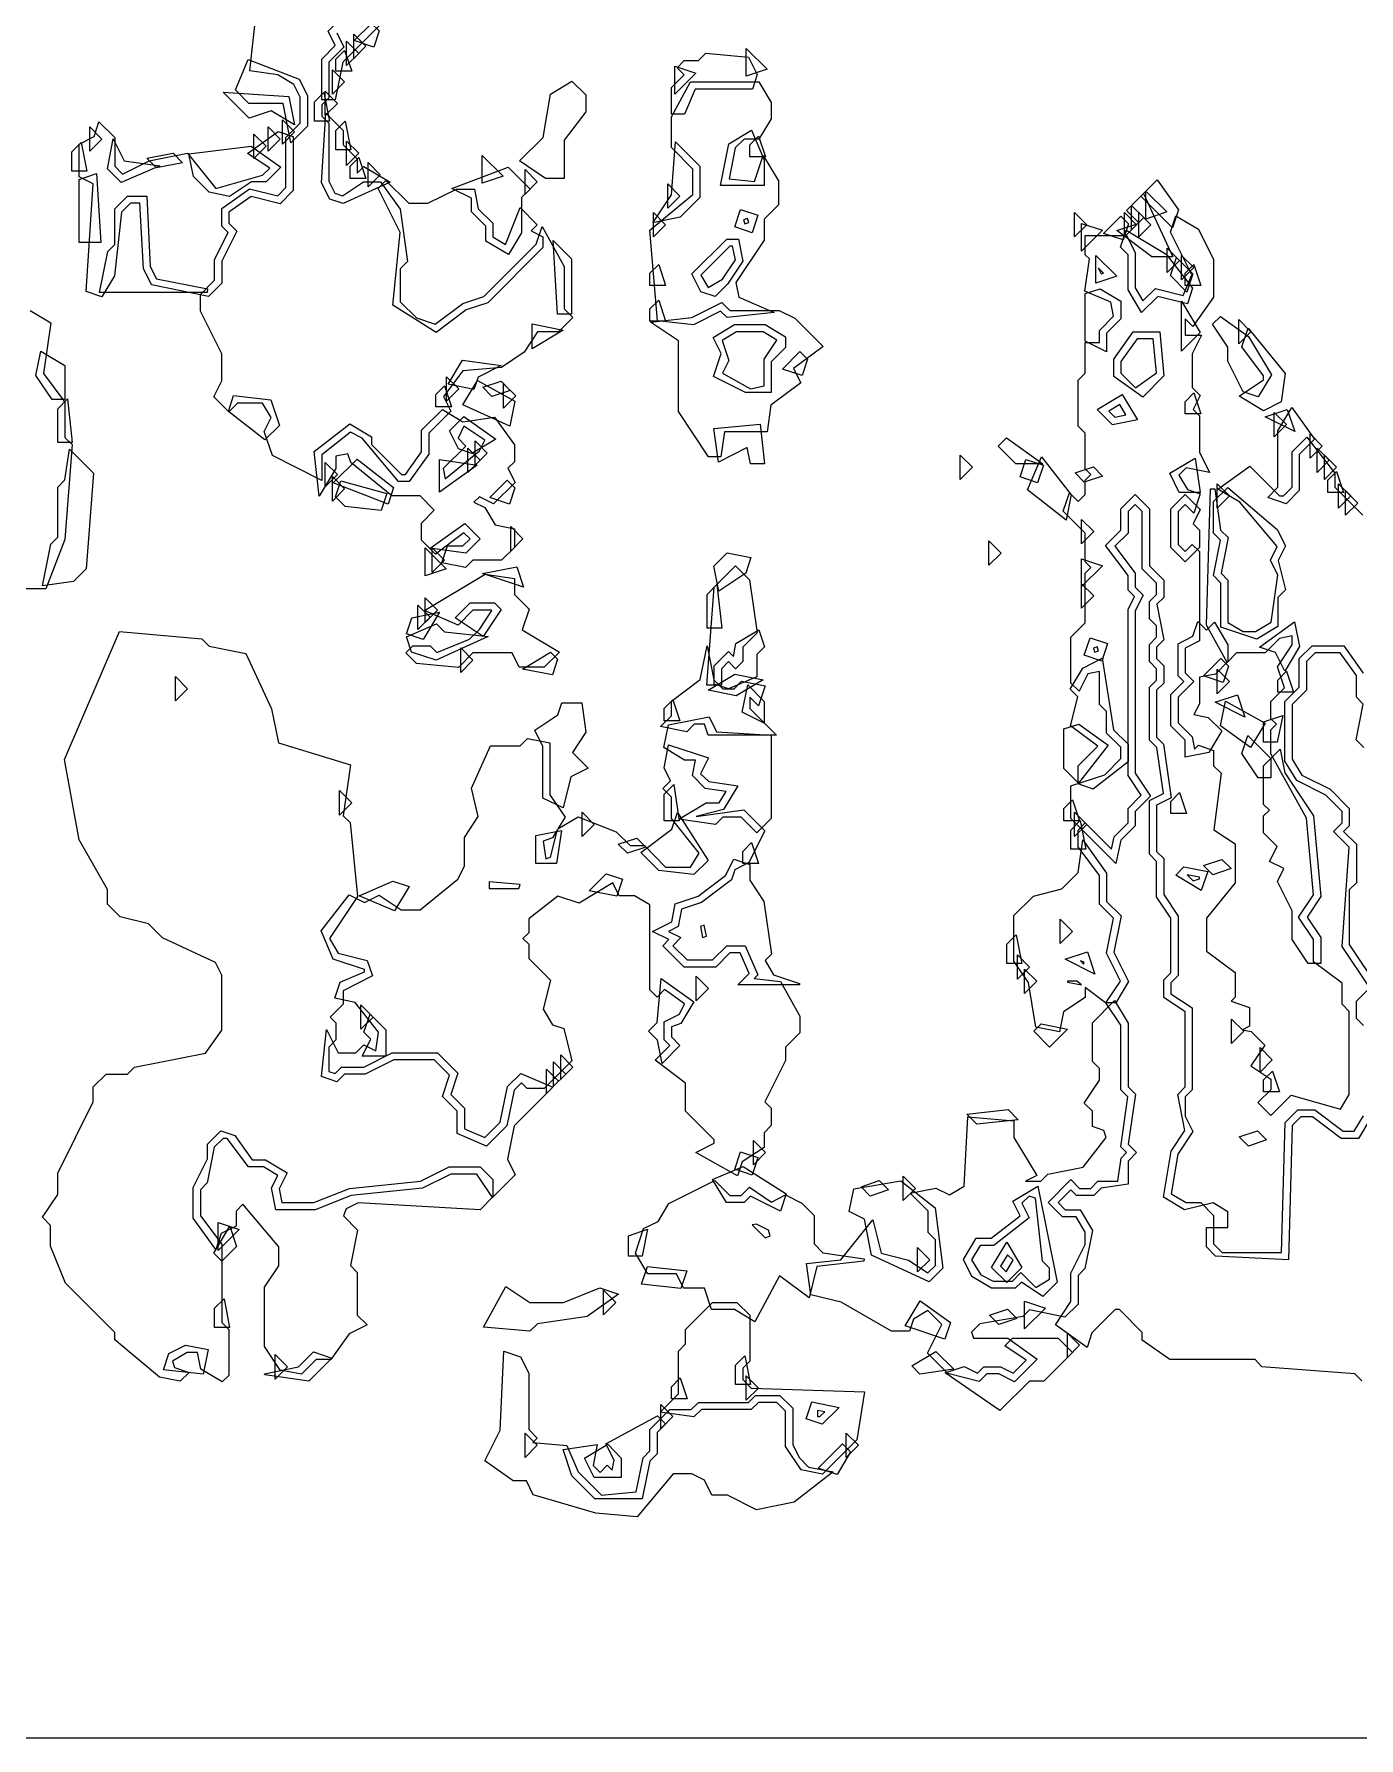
# Model space of a CAD drawing. Header units: millimetres. Extents: x 0 to 296, y 0 to 296.
# Drawn here: x 114.2 to 205.8, y 0 to 117.7 of the extents above; entities that cross this region are included whole.
import ezdxf

# ---------------------------------------------------------------- set-up
doc = ezdxf.new("R2010")
doc.units = ezdxf.units.MM
for name, color, linetype in [('CUT_OUTLINE', 5, 'Continuous'), ('ENG_D', 3, 'Continuous'), ('ENG_K', 2, 'Continuous'), ('ENG_L', 4, 'Continuous')]:
    doc.layers.add(name, color=color, linetype=linetype)

msp = doc.modelspace()

# ---------------------------------------------------------------- linework, layer by layer
at = {"layer": 'CUT_OUTLINE'}
msp.add_lwpolyline([(0, 0), (295.8, 0), (295.8, 295.8), (0, 295.8), (0, 0)], close=True, dxfattribs=at)
at = {"layer": 'ENG_D'}
for points in [[(137.16, 124.73), (137.55, 124.34), (137.55, 122.81), (138.58, 120.23), (138.04, 119.7), (138.04, 118.22), (135.56, 115.74), (135.04, 113.15), (134.1, 113.15), (134.1, 115.96), (135.03, 116.89), (134.54, 117.88), (135.6, 118.94), (136.09, 121.4), (136.51, 121.82), (136.07, 122.7), (136.07, 126.6), (135.56, 127.11), (135.92, 129.64), (137.04, 127.78), (137.57, 125.14), (137.16, 124.73)], [(129.07, 112.9), (128.14, 113.83), (129.03, 115.93), (132.55, 114.57), (133.11, 113.45), (133.11, 111.32), (131.97, 110.18), (131.43, 112.9), (129.07, 112.9)], [(160.13, 115.86), (160.63, 116.36), (163.59, 116.09), (164.19, 114.89), (163.86, 113.88), (159.9, 113.88), (159.16, 112.16), (158.26, 112.16), (158.26, 113.99), (159.14, 114.87), (158.65, 115.36), (159.14, 115.86), (160.13, 115.86)], [(134.64, 111.67), (133.6, 111.67), (133.6, 113), (134.25, 113.65), (134.64, 111.67)], [(134.09, 107.42), (134.38, 112.23), (135.58, 111.03), (135.58, 110.04), (136.56, 109.06), (136.56, 108.07), (137.02, 108.53), (138.82, 107.45), (135.59, 105.98), (134.66, 106.29), (134.09, 107.42)], [(117.34, 107.82), (117.34, 110.09), (118.37, 110.61), (118.71, 111.63), (119.8, 110.54), (119.8, 108.56), (120.34, 108.02), (122.18, 108.94), (124.83, 109.47), (126.79, 107.02), (130.02, 107.94), (130.51, 108.42), (128.98, 109.44), (131.1, 110.95), (132.13, 110.61), (132.13, 106.88), (131.22, 105.97), (129.22, 106.47), (127.69, 105.38), (127.69, 104.62), (128.24, 104.07), (127.2, 101.99), (127.2, 100.47), (126.29, 99.57), (122.35, 100.36), (121.78, 101.5), (121.54, 106), (120.89, 106), (120.28, 105.39), (119.79, 100.99), (118.92, 99.54), (117.82, 99.91), (118.31, 107.33), (117.34, 107.82)], [(163.79, 111.04), (164.66, 109.01), (164.66, 107.23), (161.65, 107.23), (162.23, 110.1), (163.79, 111.04)], [(160.23, 106.39), (158.87, 105.03), (156.98, 104.65), (158.26, 106.57), (158.54, 110.25), (160.23, 108.56), (160.23, 106.39)], [(145.19, 107.38), (145.19, 109.3), (146.63, 107.86), (145.19, 107.38)], [(148.99, 107.48), (148.15, 106.63), (148.15, 108.32), (148.99, 107.48)], [(145.93, 104.62), (145.93, 103.67), (146.79, 103.15), (147.81, 105.7), (148.99, 104.52), (148.56, 104.09), (149.38, 103.68), (149.38, 102.94), (145.57, 99.13), (144.07, 98.63), (142, 97.07), (139.01, 98.97), (139.52, 103.98), (137.99, 107.03), (138.53, 107.58), (140.12, 106), (141.43, 106), (143.41, 106.98), (144.65, 106.98), (144.92, 105.62), (145.93, 104.62)], [(192.87, 104.31), (190.69, 106.49), (191.81, 107.61), (193.29, 105.54), (192.87, 104.31)], [(189.71, 105.5), (190.87, 106.67), (192.91, 102.3), (191.45, 102.3), (189.04, 104.11), (190.58, 104.63), (189.71, 105.5)], [(157.86, 104.52), (157.02, 103.68), (157.02, 105.36), (157.86, 104.52)], [(164.24, 105.17), (163.83, 103.96), (162.63, 104.36), (163.03, 105.57), (164.24, 105.17)], [(151.35, 98.35), (150.38, 98.35), (150.08, 103.42), (151.35, 102.15), (151.35, 98.35)], [(161.28, 99.55), (160.3, 99.88), (159.68, 101.12), (162.1, 103.53), (162.89, 103.53), (163.2, 102), (162.14, 100.42), (161.28, 99.55)], [(193.36, 102.05), (192.52, 101.21), (192.52, 102.89), (193.36, 102.05)], [(156.78, 100.33), (156.78, 101.17), (157.38, 101.77), (157.86, 100.33), (156.78, 100.33)], [(187.75, 101.54), (187.96, 101.12), (188.12, 101.17), (187.75, 101.54)], [(193.86, 99.87), (192.73, 101), (193.15, 102.26), (194.28, 101.13), (193.86, 99.87)], [(156.78, 97.86), (156.78, 98.7), (157.38, 99.3), (157.86, 97.86), (156.78, 97.86)], [(164.88, 90.22), (161.92, 90.22), (161.67, 88.49), (160.83, 88.49), (158.75, 91.62), (158.75, 96.5), (156.82, 97.79), (159.66, 98.1), (161.75, 99.15), (162.3, 98.6), (165.71, 98.6), (166.78, 98.06), (168.74, 96.11), (166.7, 94.58), (167.2, 93.6), (165.14, 92.06), (164.88, 90.22)], [(197.45, 97.96), (198.29, 97.12), (197.45, 96.28), (197.45, 97.96)], [(150.79, 97.24), (148.64, 95.95), (148.64, 97.67), (150.79, 97.24)], [(161.76, 96.52), (162.22, 95.13), (161.79, 94.27), (163.72, 93.19), (164.66, 93.38), (164.66, 95.22), (165.55, 96.55), (164.6, 97.12), (162.76, 97.12), (161.76, 96.52)], [(189.31, 94.27), (190.33, 93.25), (191.77, 94.28), (191.55, 96.63), (190.43, 96.63), (189.31, 95.07), (189.31, 94.27)], [(199.16, 91.66), (197.48, 92.67), (199.17, 93.8), (199.17, 94.08), (197.67, 96.09), (198.1, 97.38), (200.67, 94.24), (200.39, 92.28), (199.16, 91.66)], [(144.62, 93.14), (142.83, 93.5), (143.83, 95.17), (146.5, 94.79), (144.9, 93.99), (144.62, 93.14)], [(141.99, 91.95), (141.99, 92.79), (142.59, 93.39), (143.07, 91.95), (141.99, 91.95)], [(143.57, 93.18), (142.73, 92.34), (142.73, 94.02), (143.57, 93.18)], [(147.44, 92.32), (147.1, 90.61), (143.85, 92.08), (144.86, 93.76), (147.44, 92.32)], [(130.17, 89.65), (127.65, 91.61), (128.01, 92.71), (130.58, 92.42), (131.18, 90.65), (130.17, 89.65)], [(189.66, 91.38), (189.23, 92.1), (188.48, 91.65), (188.9, 91.23), (189.66, 91.38)], [(143.86, 90.91), (146.04, 91.22), (147.41, 89.31), (147.41, 88.15), (146.97, 87.71), (147.46, 86.72), (145.98, 85.24), (144.99, 85.73), (144.62, 85.36), (145.36, 84.99), (146.09, 83.78), (147.41, 83.52), (147.41, 82.23), (146.53, 81.35), (144.55, 81.35), (144.04, 80.83), (142.4, 81.16), (142.79, 82.33), (143.86, 82.33), (144.35, 82.83), (143.93, 83.24), (141.96, 81.76), (141, 82.72), (141, 83.91), (141.88, 84.8), (140.9, 85.78), (138.94, 85.78), (136.11, 88.1), (135.9, 88.7), (135.08, 88.54), (135.08, 87.69), (133.93, 85.77), (133.59, 88.85), (136.05, 90.76), (137.55, 89.87), (137.55, 89.34), (139.62, 87.26), (139.89, 87.26), (141, 88.82), (141, 90.32), (142.44, 91.76), (143.86, 90.91)], [(200.81, 91.76), (201.32, 90.23), (199.27, 91.25), (200.81, 91.76)], [(143.93, 90.6), (143.52, 89.78), (144.06, 89.23), (142.5, 87.67), (142.64, 86.97), (144.99, 88.9), (145.37, 89.64), (143.93, 90.6)], [(183.96, 87.91), (183.55, 86.7), (182.35, 87.11), (182.75, 88.31), (183.96, 87.91)], [(135.71, 85.05), (135.05, 85.72), (135.42, 86.82), (138.6, 85.95), (138.21, 84.78), (135.71, 85.05)], [(195.97, 86.62), (196.81, 85.78), (195.97, 84.94), (195.97, 86.62)], [(141.74, 80.5), (141.74, 82.19), (142.58, 81.35), (141.74, 80.5)], [(161.54, 79.21), (161.19, 80.93), (162.12, 81.86), (163.75, 81.53), (163.39, 80.45), (161.54, 79.21)], [(140.64, 74.21), (139.91, 74.94), (140.4, 75.43), (141.6, 75.43), (142.05, 74.98), (144.31, 75.89), (145, 76.57), (145.86, 77.86), (145.83, 77.9), (144.55, 77.9), (143.52, 76.86), (141.2, 77.86), (145.39, 80.37), (147.41, 80.08), (147.41, 78.98), (148.43, 77.96), (147.95, 76.53), (150.52, 74.99), (149.48, 73.95), (147.75, 73.95), (147.26, 74.94), (144.55, 74.94), (143.56, 73.94), (140.64, 74.21)], [(160.72, 76.66), (160.72, 78.98), (161.4, 79.66), (161.74, 76.66), (160.72, 76.66)], [(140.32, 77.37), (142.24, 77.75), (141.11, 75.87), (139.95, 76.26), (140.32, 77.37)], [(161.21, 74.05), (162.2, 75.04), (162.54, 74.7), (162.72, 75.59), (164.31, 76.54), (164.7, 75.36), (164.17, 74.83), (164.17, 73.3), (162.21, 72.45), (161.21, 72.79), (161.21, 74.05)], [(160.54, 70.01), (159.84, 70.01), (159.32, 69.49), (157.51, 69.86), (158.26, 70.6), (158.26, 71.61), (160.25, 73.11), (160.72, 75.43), (160.73, 75.43), (161.19, 73.09), (161.81, 72.47), (162.59, 72.47), (163.1, 72.99), (164.74, 72.66), (164.28, 71.28), (163.68, 71.88), (163.68, 71.1), (165.51, 69.27), (160.79, 69.27), (160.54, 70.01)], [(187.68, 75.36), (187.41, 75.27), (187.5, 75), (187.77, 75.09), (187.68, 75.36)], [(195.02, 73.35), (196.22, 74.55), (196.75, 74.02), (196.37, 72.9), (195.02, 73.35)], [(123.99, 71.63), (123.99, 73.31), (124.83, 72.47), (123.99, 71.63)], [(197.36, 72.04), (197.87, 70.51), (195.82, 71.53), (197.36, 72.04)], [(185.37, 66.95), (185.37, 69.69), (186.4, 70.03), (188.43, 68.58), (186.38, 65.94), (185.37, 66.95)], [(148.31, 69.04), (149.87, 68.73), (149.87, 65.15), (150.91, 63.6), (150.41, 62.78), (151.82, 63.63), (154.45, 62.58), (155.4, 61.63), (156.39, 61.63), (157.86, 60.15), (159.59, 60.15), (160.17, 61.11), (158.26, 63.51), (158.26, 64.97), (157.66, 65.57), (158.2, 66.11), (157.75, 67.01), (158.07, 68.6), (160.82, 67.69), (160.28, 66.6), (160.84, 66.05), (162.85, 65.76), (161.87, 64.12), (159.98, 63.65), (159.98, 63.64), (163.27, 64.11), (164.72, 62.66), (163.62, 60.46), (162.65, 59.97), (162.41, 59.26), (160.34, 57.71), (158.96, 57.25), (158.72, 56.04), (158.07, 55.71), (158.92, 55.28), (158.36, 54.72), (159.34, 53.74), (161.11, 53.74), (162.1, 54.72), (163.35, 54.72), (164.22, 52.7), (163.97, 52.45), (165.8, 52.24), (167.13, 49.86), (167.13, 48.71), (166.14, 47.72), (166.14, 46.78), (164.72, 43.93), (165.16, 43.49), (165.16, 42.3), (164.66, 41.8), (164.66, 40.79), (163.15, 39.78), (162.83, 38.83), (159.95, 40.44), (161.21, 41.07), (161.21, 41.31), (159.24, 43.28), (159.24, 45.23), (157.14, 46.81), (158.15, 47.82), (157.76, 48.21), (157.76, 49.45), (158.81, 49.98), (159.17, 50.7), (157.79, 51.69), (157.27, 51.17), (156.78, 51.66), (156.78, 57.54), (155.72, 58.17), (154.65, 58.17), (154.21, 59.06), (151.88, 57.66), (150.41, 58.15), (148.4, 56.58), (148.4, 55.61), (148, 55.22), (148.4, 54.83), (148.4, 53.84), (149.9, 52.33), (149.4, 50.33), (150.04, 49.26), (150.82, 49), (151.38, 46.76), (149.48, 44.86), (148.29, 44.86), (147.9, 45.25), (147.39, 44.74), (146.9, 42.28), (145.49, 40.87), (143.46, 41.74), (143.46, 43.28), (142.44, 44.3), (142.94, 45.78), (141.88, 46.84), (139.09, 46.84), (137.11, 45.85), (135.68, 45.85), (135.15, 45.32), (134.08, 45.68), (134.44, 48.92), (135.24, 47.33), (136.46, 47.33), (137.01, 47.88), (137.85, 47.46), (138.03, 48.74), (136.42, 50.8), (135.01, 51.09), (135.38, 52.2), (137.06, 52.91), (137.06, 53.07), (134.9, 53.79), (134.06, 55.75), (136, 58.24), (137.06, 57.71), (138.06, 58.21), (139.6, 57.19), (140.91, 57.19), (143.51, 59.32), (143.96, 60.21), (143.96, 62.19), (144.92, 63.64), (144.44, 65.59), (145.77, 68.53), (147.8, 68.53), (148.31, 69.04)], [(199.67, 66.31), (198.8, 66.31), (197.67, 68), (198.08, 69.23), (199.67, 67.64), (199.67, 66.31)], [(136.17, 64.58), (135.33, 63.74), (135.33, 65.43), (136.17, 64.58)], [(150.4, 62.75), (150.04, 62.16), (149.41, 61.95), (149.58, 60.72), (149.91, 60.83), (150.4, 62.75)], [(186.9, 61.38), (185.86, 61.38), (185.86, 62.71), (186.51, 63.36), (186.9, 61.38)], [(186.85, 51.83), (186.85, 51.14), (185.35, 50.14), (185.07, 48.76), (183.43, 49.09), (182.92, 52.17), (181.92, 53.66), (181.92, 56.8), (183.27, 58.15), (185.24, 58.64), (186.37, 59.77), (186.69, 62.02), (188.33, 59.73), (188.33, 57.78), (189.34, 56.78), (188.83, 54.27), (189.84, 52.25), (188.96, 50.78), (188.25, 50.78), (186.85, 51.83)], [(147.82, 58.94), (145.68, 59.14), (145.68, 58.67), (147.72, 58.67), (147.82, 58.94)], [(193.89, 59.62), (194.31, 59.2), (194.74, 59.34), (194.74, 59.45), (193.89, 59.62)], [(186.53, 53.67), (186.74, 53.45), (186.78, 53.58), (186.53, 53.67)], [(186.27, 52.26), (185.62, 52.26), (185.62, 52.21), (186.59, 52.02), (186.27, 52.26)], [(179.57, 28.61), (179, 28.03), (179.14, 27.61), (181.51, 27.61), (183.53, 26.16), (181.97, 24.6), (180.88, 25.14), (180.05, 25.14), (179.53, 24.62), (177.36, 25.17), (175.95, 26.57), (176.94, 28.55), (175.97, 29.52), (174.98, 28.92), (174.7, 28.1), (173.47, 28.1), (169.99, 30.09), (167.89, 30.61), (167.59, 32.76), (169.96, 33.02), (172.18, 35.79), (172.76, 33.48), (174.63, 33.01), (175.97, 32.12), (176.5, 32.64), (176.5, 34.41), (176, 34.9), (176, 36.38), (174.76, 37.62), (176.53, 37.97), (177.47, 37.5), (178.48, 38.11), (178.73, 42.91), (181.92, 42.62), (181.92, 41.48), (183.5, 38.85), (182.72, 38.45), (183.79, 38.45), (184.26, 38.93), (186.71, 39.42), (188.3, 41.46), (188.13, 41.96), (187.34, 42.22), (187.34, 43.28), (186.78, 43.85), (187.84, 45.43), (187.84, 46.24), (187.34, 46.73), (187.34, 49.4), (188.87, 50.93), (189.81, 49.37), (189.81, 44.97), (190.32, 44.46), (189.82, 41.01), (190.4, 40.43), (189.81, 39.83), (189.81, 38.24), (187.95, 37.98), (187.44, 37.47), (186.25, 37.47), (185.86, 37.86), (184.98, 36.98), (185.47, 36.48), (186.5, 36.48), (187.36, 35.05), (186.83, 32.42), (186.36, 31.94), (186.36, 29.97), (185.45, 29.07), (182.99, 29.56), (182.53, 29.1), (179.57, 28.61)], [(131.34, 36.98), (133.56, 36.98), (136.01, 37.96), (140.93, 38.45), (142.91, 39.44), (145.05, 39.44), (145.93, 38.56), (145.93, 37.37), (145.04, 36.48), (136.61, 36.97), (135.78, 36.55), (135.61, 36.06), (136.58, 35.08), (136.09, 32.62), (136.56, 32.15), (136.56, 29.19), (137.23, 28.53), (135.99, 27.91), (134.72, 26.13), (133.71, 26.13), (132.7, 25.12), (131.24, 25.41), (130.15, 27.04), (130.15, 31.13), (131.14, 32.61), (131.14, 33.93), (128.66, 36.86), (128.18, 36.38), (128.18, 35.34), (127.15, 34.83), (126.78, 33.73), (125.22, 35.91), (125.22, 38.02), (126.21, 39.99), (126.21, 41.02), (127.13, 41.94), (128.09, 41.62), (129.29, 39.93), (130.22, 39.93), (131.71, 39.04), (131.15, 37.93), (131.34, 36.98)], [(166.19, 37.57), (165.79, 36.38), (163.73, 37.42), (163.29, 36.98), (162.06, 36.98), (161.1, 38.57), (163.21, 39.47), (166.19, 37.57)], [(171.36, 38.07), (172.62, 38.49), (173.26, 37.85), (171.99, 37.43), (171.36, 38.07)], [(175.12, 37.96), (174.28, 37.12), (174.28, 38.8), (175.12, 37.96)], [(181.82, 31.55), (182.41, 32.15), (183.44, 31.12), (184.38, 31.69), (184.38, 32.44), (183.9, 32.92), (183.42, 37.28), (182.97, 37.43), (182.47, 36.93), (182.97, 35.92), (180.53, 34.02), (179.59, 34.02), (179, 33.03), (179.63, 31.99), (180.5, 31.55), (181.82, 31.55)], [(127.2, 32.93), (126.64, 33.49), (127.75, 35.34), (128.22, 33.95), (127.2, 32.93)], [(156.61, 35.13), (156.24, 33.28), (155.3, 33.28), (155.3, 34.69), (156.61, 35.13)], [(181.43, 34.25), (182.48, 32.5), (181.43, 31.45), (180.38, 32.5), (181.43, 34.25)], [(176.11, 33.03), (175.26, 32.19), (175.26, 33.87), (176.11, 33.03)], [(159.32, 32.26), (158.92, 31.04), (156.2, 31.34), (156.61, 32.56), (159.32, 32.26)], [(150.81, 30.07), (153.32, 31.08), (154.6, 30.65), (152.43, 29.1), (149, 28.61), (148.49, 28.09), (145.28, 28.38), (146.83, 31.17), (148.47, 30.07), (150.81, 30.07)], [(127.35, 30.33), (127.74, 28.35), (126.7, 28.35), (126.7, 29.68), (127.35, 30.33)], [(159.24, 27.22), (159.24, 28.2), (161.11, 30.07), (162.79, 30.07), (163.68, 29.19), (163.68, 26.03), (163.19, 25.53), (163.19, 24.75), (163.78, 24.15), (171.61, 23.9), (171.06, 20.59), (168.69, 18.22), (167.23, 18.51), (166.14, 20.14), (166.14, 22.58), (165.55, 23.17), (164.27, 23.17), (163.78, 22.68), (160.33, 22.68), (159.82, 22.17), (157.49, 22.5), (158.75, 23.77), (158.75, 26.72), (159.24, 27.22)], [(125.91, 25.12), (123.17, 25.43), (123.54, 26.55), (124.7, 27.13), (126.25, 26.82), (125.91, 25.12)], [(157.52, 21.34), (157.52, 23.03), (158.36, 22.19), (157.52, 21.34)], [(168.36, 22.19), (168.51, 22.19), (168.85, 22.53), (168.36, 22.62), (168.36, 22.19)], [(153.82, 18.84), (154.16, 18.49), (154.3, 19.19), (153.74, 20.32), (157.31, 22.24), (157.86, 21.69), (157.27, 21.1), (157.27, 19.62), (156.76, 19.11), (156.24, 16.52), (152.98, 16.52), (151.38, 18.11), (150.78, 19.92), (153.14, 20.26), (152.85, 18.82), (153.33, 18.34), (153.82, 18.84)], [(148.99, 20.21), (148.15, 19.37), (148.15, 21.05), (148.99, 20.21)]]:
    msp.add_lwpolyline(points, close=True, dxfattribs=at)
for points in [[(206.57, 42.82), (205.72, 41.41), (204.52, 41.41), (202.54, 42.89), (201.74, 42.89), (201.14, 42.29), (200.89, 33.02), (195.86, 33.28), (195.23, 33.92), (195.23, 35.25), (196.71, 35.25), (196.71, 36.34), (195.68, 36.96), (193.71, 36.47), (192.25, 37.34), (192.78, 40.52), (193.74, 41.96), (193.24, 44.45), (193.75, 44.97), (193.75, 50.15), (192.27, 51.14), (192.27, 52.36), (192.77, 52.85), (192.77, 56.62), (191.78, 58.1), (191.78, 60.54), (191.29, 61.03), (191.29, 64.74), (192.25, 65.22), (191.79, 68.41), (191.29, 68.92), (191.29, 72.57), (191.78, 73.07), (191.78, 73.85), (191.29, 74.34), (191.29, 75.53), (191.78, 76.03), (191.78, 76.81), (191.29, 77.3), (191.29, 78.49), (191.78, 78.98), (191.78, 79.76), (190.79, 80.75), (190.79, 84.7), (190.3, 85.19), (189.81, 84.7), (189.81, 83.22), (188.9, 82.31), (190.3, 80.44), (190.3, 79.48), (190.85, 78.93), (190.3, 77.84), (190.3, 66.63), (191.36, 65.05), (190.3, 63.99), (190.3, 63), (189.3, 62), (188.97, 60.39), (185.86, 63.5), (185.86, 65.75), (188.2, 66.52), (189.31, 67.64), (189.31, 68.43), (188.33, 69.41), (188.33, 70.89), (187.84, 71.38), (187.84, 73.65), (187.02, 73.49), (186.42, 72.3), (185.86, 72.86), (185.86, 76.03), (186.85, 77.01), (186.85, 80.46), (187.24, 80.85), (186.85, 81.24), (186.85, 83.22), (185.33, 84.73), (185.76, 85.99), (186.36, 85.39), (186.85, 85.89), (186.85, 86.87), (187.24, 87.26), (186.85, 87.65), (186.85, 90.12), (186.36, 90.61), (186.36, 93.77), (186.85, 94.27), (186.85, 96.38), (187.84, 96.38), (187.84, 97.22), (188.8, 98.19), (188.61, 99.17), (186.83, 99.93), (187.14, 102.15), (187.14, 102.15), (186.85, 102.44), (186.85, 103.78), (189.71, 103.78), (190.3, 102.6), (190.3, 100.15), (190.84, 99.25), (191.7, 100.11), (193.61, 99.63), (194.22, 101.06), (192.75, 104.01), (193.12, 105.13), (194.68, 104.2), (195.72, 102.11), (195.72, 99.51), (194.28, 97.48), (193.75, 98.01), (193.75, 96.88), (194.89, 96.88), (194.24, 95.59), (194.24, 93.28), (194.79, 92.73), (194.3, 91.75), (194.74, 91.31), (194.74, 88.8), (195.43, 87.41), (193.83, 87.73), (193.32, 87.22), (193.92, 86.23), (194.8, 85.94), (194.35, 84.59), (193.75, 85.19), (193.26, 84.7), (193.26, 82.43), (193.75, 81.94), (194.24, 82.43), (194.74, 81.94), (194.74, 75.77), (193.75, 75.28), (193.75, 73.56), (194.35, 72.96), (193.26, 71.88), (193.26, 70.11), (194.23, 69.14), (194.4, 68.29), (194.67, 68.56), (195.72, 68.21), (195.72, 67.15), (196.23, 66.64), (195.74, 62.73), (197.2, 61.76), (197.2, 59.07), (195.23, 56.61), (195.23, 54.35), (197.2, 52.87), (197.2, 51.17), (196.92, 50.89), (198.19, 50.46), (198.19, 49.15), (197.71, 48.91), (198.31, 48.79), (199.25, 47.85), (198.28, 46.41), (199.67, 45.49), (199.67, 44.76), (198.78, 43.88), (199.67, 42.99), (201.07, 44.4), (204.48, 43.43), (205.09, 44.44), (205.09, 50.18), (204.6, 50.68), (204.6, 52.14), (202.63, 53.61), (202.63, 55.14), (201.59, 56.7), (202.62, 58.24), (202.14, 63.52), (199.67, 67.97), (199.67, 69.62), (200.06, 70.01), (199.67, 70.4), (199.67, 71.59), (200.62, 72.54), (200.14, 73.99), (201.15, 75.5), (201.15, 76.12), (200.28, 75.94), (199.28, 74.94), (197.3, 74.94), (196.65, 74.29), (195.23, 76.85), (195.51, 86.27), (195.8, 86.28), (196.2, 83.43), (196.73, 82.91), (196.24, 80.44), (196.71, 79.97), (196.71, 77.05), (197.76, 76.42), (198.61, 76.42), (199.69, 77.06), (200.15, 80.32), (199.64, 81.35), (200.11, 82.3), (197.53, 85.35), (196.01, 86.26), (198.22, 87.83), (200.26, 85.78), (200.55, 85.78), (201.15, 86.38), (201.15, 88.84), (202.16, 89.85), (204.1, 87.35), (204.1, 86.38), (206.03, 84.45)], [(113.95, 98.6), (115.38, 97.74), (114.88, 94.23), (116.35, 92.27), (116.35, 89.83), (116.85, 89.33), (116.35, 82.77), (115.04, 79.37), (115.04, 79.37), (113, 79.37)], [(206.09, 68.41), (205.56, 68.94), (206.06, 71.4), (205.58, 71.88), (205.58, 73.38), (204.47, 74.94), (202.73, 74.94), (202.13, 74.34), (202.13, 72.37), (201.15, 71.38), (201.15, 67.61), (201.81, 66.5), (203.76, 65.53), (205.09, 64.19), (205.09, 63), (204.7, 62.61), (205.58, 61.73), (205.58, 59.06), (205.09, 58.57), (205.09, 54.8), (207.13, 51.73)]]:
    msp.add_lwpolyline(points, dxfattribs=at)
at = {"layer": 'ENG_K'}
for points in [[(135.14, 117.78), (135.63, 116.79), (134.59, 115.75), (134.59, 113.29), (134.1, 112.8), (134.1, 112.01), (134.59, 111.52), (134.59, 107.53), (135.01, 106.69), (135.54, 106.51), (136.98, 107.48), (138.17, 107.48), (139.51, 105.6), (140.03, 101.97), (139.52, 101.46), (139.52, 99.2), (140.64, 98.08), (141.94, 97.64), (143.84, 99.07), (145.3, 99.56), (148.92, 103.17), (149.32, 104.39), (150.86, 101.62), (150.86, 98.7), (151.46, 98.11), (150.47, 97.12), (149.02, 97.12), (148.08, 95.71), (146.51, 94.66), (143.84, 94.42), (142.52, 92.66), (143.03, 91.65), (141.49, 90.12), (141.49, 88.66), (140.14, 86.77), (139.41, 86.77), (136.9, 89.78), (136.1, 90.18), (134.1, 88.62), (134.1, 86.86), (130.69, 88.57), (130.13, 90.24), (130.61, 91.2), (130.01, 92.19), (128.28, 92.19), (127.69, 91.6), (126.65, 92.64), (127.2, 93.73), (127.2, 95.59), (125.72, 98.54), (125.72, 99.69), (126.7, 100.68), (126.7, 102.11), (127.64, 103.98), (127.2, 104.42), (127.2, 105.63), (129.12, 107), (131.06, 106.52), (131.63, 107.08), (131.63, 110.54), (132.62, 111.52), (132.62, 113.33), (132.18, 114.2), (131.06, 114.88), (129.14, 115.15), (129.65, 119.74)], [(205.96, 24.66), (205.47, 25.15), (199.06, 25.64), (198.58, 26.13), (192.69, 26.13), (190.79, 27.48), (190.79, 28), (189.21, 29.58), (188.92, 29.58), (187.31, 27.97), (186.98, 26.97), (184.79, 28.53), (185.86, 30.15), (185.86, 32.1), (186.85, 34.08), (186.85, 34.94), (186.22, 35.99), (185.27, 35.99), (184.28, 36.98), (185.86, 38.56), (186.46, 37.96), (187.24, 37.96), (187.73, 38.45), (189.1, 38.45), (189.33, 40.05), (189.71, 40.43), (189.3, 40.83), (189.79, 44.28), (189.31, 44.76), (189.31, 49.23), (188.28, 50.78), (189.28, 52.28), (188.32, 54.2), (188.8, 56.61), (187.84, 57.58), (187.84, 59.57), (186.36, 61.54), (186.36, 62.71), (186.85, 63.21), (188.67, 61.39), (188.84, 62.24), (189.81, 63.21), (189.81, 64.19), (190.72, 65.11), (189.81, 66.48), (189.81, 77.95), (190.25, 78.83), (189.81, 79.27), (189.81, 80.28), (188.25, 82.36), (189.31, 83.42), (189.31, 84.9), (190.3, 85.89), (191.29, 84.9), (191.29, 80.96), (192.27, 79.97), (192.27, 78.78), (191.8, 78.31), (192.29, 75.84), (191.78, 75.33), (191.78, 74.55), (192.27, 74.05), (192.27, 72.86), (191.78, 72.37), (191.78, 69.12), (192.26, 68.64), (192.79, 64.94), (191.78, 64.43), (191.78, 61.23), (192.27, 60.74), (192.27, 58.25), (193.26, 56.77), (193.26, 52.65), (192.77, 52.16), (192.77, 51.4), (194.24, 50.42), (194.24, 44.76), (193.75, 44.27), (193.75, 42.95), (194.28, 41.89), (193.25, 40.33), (192.79, 37.59), (193.82, 36.98), (194.84, 36.98), (195.72, 36.09), (195.72, 34.12), (196.32, 33.52), (200.41, 33.52), (200.66, 42.5), (201.54, 43.38), (202.71, 43.38), (204.68, 41.91), (205.44, 41.91), (206.08, 42.96)], [(206.08, 49.2), (205.58, 49.69), (205.58, 50.88), (206.5, 51.8), (204.59, 54.66), (205.08, 61.53), (204, 62.61), (204.6, 63.21), (204.6, 63.99), (203.47, 65.12), (201.47, 66.12), (200.65, 67.47), (200.65, 71.59), (201.64, 72.57), (201.64, 74.55), (202.52, 75.43), (204.72, 75.43), (206.06, 73.55)]]:
    msp.add_lwpolyline(points, dxfattribs=at)
for points in [[(163.43, 114.78), (163.43, 116.7), (164.87, 115.26), (163.43, 114.78)], [(159.94, 114.98), (158.5, 113.54), (158.5, 115.46), (159.94, 114.98)], [(152.34, 112.32), (150.86, 110.35), (150.86, 107.72), (149.55, 107.72), (147.76, 108.92), (149.4, 110.55), (149.9, 113.54), (151.39, 114.44), (152.34, 113.49), (152.34, 112.32)], [(164.66, 103.46), (162.71, 100.52), (162.91, 99.52), (165.37, 98.46), (162.11, 98.1), (161.66, 98.55), (159.78, 97.61), (157.29, 97.89), (156.77, 104.13), (159.73, 106.6), (159.73, 108.36), (158.26, 109.84), (158.26, 111.98), (159.59, 114.38), (164.31, 114.38), (165.16, 112.97), (165.16, 111.84), (164.31, 110.43), (163.29, 110.43), (162.67, 109.82), (162.25, 107.69), (164, 107.5), (164.6, 109.29), (165.65, 107.54), (165.65, 105.89), (164.66, 104.91), (164.66, 103.46)], [(118.08, 109.59), (118.08, 111.28), (118.92, 110.43), (118.08, 109.59)], [(163.68, 110.04), (164.28, 110.64), (164.76, 109.2), (163.68, 109.2), (163.68, 110.04)], [(118.83, 103.28), (117.34, 103.28), (117.34, 107.65), (118.55, 108.06), (118.83, 103.28)], [(126.22, 100.08), (126.19, 99.83), (118.76, 99.83), (119.33, 102.67), (119.8, 103.14), (119.8, 105.61), (120.68, 106.49), (122.01, 106.49), (122.26, 101.62), (122.68, 100.79), (126.22, 100.08)], [(163.34, 104.58), (163.61, 104.67), (163.52, 104.95), (163.25, 104.85), (163.34, 104.58)], [(186.11, 105.36), (186.95, 104.52), (186.11, 103.68), (186.11, 105.36)], [(189.31, 105.11), (189.84, 104.58), (189.47, 103.47), (188.12, 103.92), (189.31, 105.11)], [(186.6, 104.61), (188.05, 104.13), (186.6, 102.69), (186.6, 104.61)], [(189.81, 100.01), (189.81, 102.44), (189.28, 102.97), (189.67, 104.15), (192.44, 102.49), (194.27, 100.13), (193.91, 99.05), (191.86, 99.56), (190.74, 98.45), (189.81, 100.01)], [(162.3, 103.04), (160.29, 101.03), (160.8, 100.17), (161.78, 100.76), (162.68, 102.1), (162.49, 103.04), (162.3, 103.04)], [(198.79, 92.64), (197.77, 92.98), (196.71, 95.09), (196.71, 96.06), (195.65, 97.65), (196.19, 98.18), (198.13, 96.8), (199.71, 94.16), (198.79, 92.64)], [(164.73, 97.62), (166.14, 96.77), (166.14, 96.03), (165.16, 95.05), (165.16, 92.93), (163.37, 92.93), (161.16, 94.04), (161.69, 95.62), (161.14, 96.72), (162.62, 97.62), (164.73, 97.62)], [(188.82, 94.04), (188.82, 95.23), (190.17, 97.12), (192, 97.12), (192.28, 94.07), (190.82, 92.61), (188.82, 94.04)], [(147.13, 93.07), (145.86, 92.65), (145.23, 93.29), (146.49, 93.71), (147.13, 93.07)], [(146.67, 93.53), (147.51, 92.69), (146.67, 91.84), (146.67, 93.53)], [(187.68, 91.75), (189.4, 92.78), (190.45, 91.03), (188.74, 90.69), (187.68, 91.75)], [(181.4, 89.8), (183.92, 88), (182.06, 88), (180.83, 89.23), (181.4, 89.8)], [(117.82, 80.74), (116.96, 79.88), (114.81, 79.57), (115.38, 82.45), (115.86, 82.93), (115.86, 86.38), (116.36, 86.89), (116.67, 89.02), (118.33, 87.36), (117.82, 80.74)], [(179.06, 87.76), (178.22, 86.91), (178.22, 88.6), (179.06, 87.76)], [(183.83, 88.48), (185.88, 85.85), (185.53, 84.11), (182.85, 86.2), (183.83, 88.48)], [(186.15, 87.37), (187.41, 87.79), (188.05, 87.15), (186.78, 86.73), (186.15, 87.37)], [(147.44, 86.34), (147.07, 85.22), (145.72, 85.68), (146.92, 86.87), (147.44, 86.34)], [(200.16, 78.78), (200.16, 76.77), (198.71, 75.9), (196.22, 76.73), (196.22, 79.76), (195.7, 80.28), (196.2, 82.74), (195.72, 83.22), (195.72, 85.39), (196.7, 86.36), (200.11, 83.47), (200.68, 82.33), (200.18, 81.32), (200.68, 79.3), (200.16, 78.78)], [(148, 82.83), (147.16, 81.98), (147.16, 83.67), (148, 82.83)], [(186.6, 84.16), (187.44, 83.32), (186.6, 82.48), (186.6, 84.16)], [(180.19, 82.68), (181.04, 81.84), (180.19, 81), (180.19, 82.68)], [(142.69, 80.75), (141.25, 80.26), (141.25, 82.19), (142.69, 80.75)], [(186.6, 79.52), (186.6, 81.44), (188.05, 80.96), (186.6, 79.52)], [(145.22, 80.42), (147.57, 80.89), (148.05, 79.48), (145.22, 80.42)], [(186.6, 79.72), (187.44, 78.88), (186.6, 78.04), (186.6, 79.72)], [(140.75, 76.56), (140.75, 78.24), (141.6, 77.4), (140.75, 76.56)], [(142.09, 77.9), (141.25, 77.05), (141.25, 78.74), (142.09, 77.9)], [(146.94, 44.99), (147.85, 45.9), (150.06, 44.95), (147.39, 42.28), (146.93, 39.97), (147.46, 38.9), (145.89, 37.33), (144.81, 38.95), (143.03, 38.95), (141.07, 37.97), (136.13, 37.47), (133.65, 36.48), (130.94, 36.48), (130.63, 38), (131.06, 38.85), (130.09, 39.44), (129.04, 39.44), (127.57, 41.41), (127.3, 41.41), (126.68, 40.8), (126.19, 38.33), (125.72, 37.86), (125.72, 36.07), (127.2, 34.1), (127.2, 28.7), (127.69, 28.2), (127.69, 25.04), (127.23, 24.59), (125.74, 25.48), (125.51, 26.62), (124.8, 26.62), (123.79, 26.02), (123.94, 25.58), (124.94, 25.25), (124.32, 24.63), (122.9, 24.91), (119.8, 27.49), (119.8, 28), (116.39, 31.41), (115.36, 33.97), (115.36, 35.39), (114.8, 35.96), (115.86, 37.54), (115.86, 39.01), (118.32, 43.94), (118.32, 44.97), (119.21, 45.85), (120.68, 45.85), (121.16, 46.32), (126.07, 47.3), (127.2, 48.89), (127.2, 52.69), (126.77, 53.55), (123.11, 55.26), (122.14, 56.23), (120.17, 56.72), (119.31, 57.58), (119.31, 58.6), (117.35, 62.03), (116.34, 67.57), (120.14, 76.43), (125.83, 75.91), (126.33, 75.41), (128.85, 74.91), (130.64, 71.07), (131.11, 68.72), (136.1, 67.22), (135.59, 63.69), (136.06, 63.22), (136.57, 58.11), (134.64, 55.21), (135.24, 54.2), (137.25, 53.7), (137.6, 52.63), (135.58, 51.61), (135.58, 50.68), (134.69, 49.79), (135.08, 49.4), (135.08, 48.21), (134.59, 47.72), (134.59, 46.03), (135.02, 45.89), (135.47, 46.34), (137, 46.34), (138.97, 47.33), (142.09, 47.33), (143.5, 45.92), (143.01, 44.44), (143.96, 43.49), (143.96, 42.07), (145.38, 41.46), (146.44, 42.52), (146.94, 44.99)], [(144.55, 74.44), (143.71, 73.6), (143.71, 75.29), (144.55, 74.44)], [(149.91, 75), (150.4, 74.51), (150.04, 73.42), (147.97, 73.83), (149.91, 75)], [(195.97, 73.81), (196.81, 72.96), (195.97, 72.12), (195.97, 73.81)], [(150.41, 70.66), (150.68, 71.49), (152.06, 71.49), (152.35, 69.46), (151.42, 68.07), (152.51, 66.98), (151.32, 66.39), (150.78, 64.23), (149.38, 64.92), (149.38, 68.47), (148.82, 69.6), (150.41, 70.66)], [(157.76, 70.25), (157.76, 71.1), (158.36, 71.7), (158.84, 70.25), (157.76, 70.25)], [(164.17, 62.51), (163.08, 63.6), (161.81, 63.6), (161.3, 63.09), (158.77, 63.45), (160.65, 64.58), (161.57, 64.58), (162.04, 65.38), (160.6, 65.58), (159.71, 66.47), (159.93, 67.54), (159.17, 67.54), (157.73, 68.41), (158.05, 69.97), (160.86, 70.53), (161.37, 69.5), (165.16, 69.25), (165.16, 63.5), (164.17, 62.51)], [(158.79, 63.35), (157.76, 63.35), (157.76, 65.18), (158.43, 65.85), (158.79, 63.35)], [(185.97, 64.79), (186.45, 63.35), (185.37, 63.35), (185.37, 64.19), (185.97, 64.79)], [(192.77, 64.69), (193.37, 65.29), (193.85, 63.84), (192.77, 63.84), (192.77, 64.69)], [(152.09, 63.95), (152.93, 63.1), (152.09, 62.26), (152.09, 63.95)], [(158.29, 62.76), (158.68, 63.92), (160.79, 60.61), (159.82, 59.64), (157.4, 59.91), (156.15, 61.16), (158.29, 62.76)], [(186.95, 63.1), (186.11, 62.26), (186.11, 63.95), (186.95, 63.1)], [(155.23, 61.1), (154.59, 61.73), (155.86, 62.15), (156.49, 61.52), (155.23, 61.1)], [(139.02, 59.18), (140.14, 58.8), (139.13, 57.12), (136.68, 58.17), (139.02, 59.18)], [(182.07, 55.47), (182.47, 53.49), (181.43, 53.49), (181.43, 54.83), (182.07, 55.47)], [(182.17, 52.4), (182.17, 54.09), (183.01, 53.24), (182.17, 52.4)], [(182.66, 53.1), (183.5, 52.26), (182.66, 51.42), (182.66, 53.1)], [(137.65, 49.79), (136.81, 48.95), (136.81, 50.64), (137.65, 49.79)], [(137.44, 50), (138.53, 48.91), (138.53, 47.08), (136.9, 47.08), (137.5, 48.27), (137.02, 48.74), (137.44, 50)], [(185.62, 48.96), (184.38, 47.72), (183.3, 48.81), (183.81, 49.32), (185.62, 48.96)], [(150.61, 45.5), (150.61, 47.18), (151.46, 46.34), (150.61, 45.5)], [(199.77, 46.84), (198.93, 45.99), (198.93, 47.68), (199.77, 46.84)], [(150.47, 45.36), (149.63, 44.51), (149.63, 46.2), (150.47, 45.36)], [(150.12, 46.69), (150.96, 45.85), (150.12, 45.01), (150.12, 46.69)], [(199.17, 44.62), (199.17, 45.46), (199.78, 46.06), (200.26, 44.62), (199.17, 44.62)], [(181.52, 43.4), (182.21, 42.7), (179.36, 42.39), (178.67, 43.08), (181.52, 43.4)], [(164.77, 40.43), (163.92, 39.58), (163.92, 41.27), (164.77, 40.43)], [(163.83, 38.88), (162.63, 39.28), (163.03, 40.49), (164.24, 40.09), (163.83, 38.88)], [(126.95, 35.59), (128.39, 35.11), (126.95, 33.67), (126.95, 35.59)], [(154.41, 30.07), (153.57, 29.23), (153.57, 30.92), (154.41, 30.07)], [(180.87, 28.56), (180.23, 29.2), (181.49, 29.62), (182.13, 28.98), (180.87, 28.56)], [(182.66, 28.25), (182.66, 30.17), (184.1, 29.69), (182.66, 28.25)], [(180.96, 22.61), (177.18, 25.22), (178.49, 25.66), (179.41, 25.2), (179.85, 25.64), (180.99, 25.64), (181.87, 25.2), (182.77, 26.09), (181.29, 27.08), (181.82, 27.61), (184.98, 27.61), (185.97, 26.62), (183.99, 24.65), (183.01, 24.65), (180.96, 22.61)], [(186.46, 27.12), (185.62, 26.27), (185.62, 27.96), (186.46, 27.12)], [(133.54, 26.66), (134.8, 26.24), (133.2, 24.64), (130.16, 25.07), (130.15, 25.15), (132.5, 25.62), (133.54, 26.66)], [(130.89, 26.48), (131.73, 25.64), (130.89, 24.79), (130.89, 26.48)], [(160.54, 17.81), (159.68, 18.24), (158.37, 18.24), (155.9, 15.27), (153.03, 15.53), (148.72, 16.8), (148.24, 17.75), (147.33, 17.75), (145.37, 19.15), (146.43, 21.26), (146.69, 26.71), (147.83, 26.33), (148.4, 25.2), (148.4, 21.3), (148.99, 20.71), (148.69, 20.41), (151.03, 20.2), (151.81, 18.38), (153.42, 16.77), (155.83, 16.99), (156.3, 19.35), (156.78, 19.82), (156.78, 21.3), (158.15, 22.68), (159.63, 22.68), (160.13, 23.17), (163.58, 23.17), (164.07, 23.66), (165.75, 23.66), (166.64, 22.78), (166.64, 20.27), (167.09, 19.37), (167.74, 18.71), (169.43, 18.38), (166.74, 16.29), (164.14, 15.76), (162.14, 16.76), (161.06, 16.76), (160.54, 17.81)], [(176.53, 26.69), (177.76, 25.46), (175.42, 25.13), (174.87, 25.69), (176.53, 26.69)], [(170.09, 20.32), (170.64, 19.76), (169.7, 18.19), (168.4, 18.63), (170.09, 20.32)], [(170.33, 21.05), (171.18, 20.21), (170.33, 19.37), (170.33, 21.05)]]:
    msp.add_lwpolyline(points, close=True, dxfattribs=at)
at = {"layer": 'ENG_L'}
for points in [[(136.35, 117.23), (137.55, 118.42), (138.08, 117.9), (137.7, 116.78), (136.35, 117.23)], [(135.68, 116.56), (136.17, 115.12), (135.08, 115.12), (135.08, 115.96), (135.68, 116.56)], [(135.82, 115.51), (135.82, 117.19), (136.66, 116.35), (135.82, 115.51)], [(137.16, 116.84), (136.32, 116), (136.32, 117.68), (137.16, 116.84)], [(134.84, 115.22), (135.68, 114.38), (134.84, 113.54), (134.84, 115.22)], [(132.23, 111.41), (130.62, 112.38), (129.1, 111.88), (127.3, 113.68), (131.84, 113.38), (132.23, 111.41)], [(135.19, 112.9), (134.34, 112.06), (134.34, 113.74), (135.19, 112.9)], [(130.26, 109.94), (129.41, 109.1), (129.41, 110.78), (130.26, 109.94)], [(130.4, 109.59), (130.4, 111.28), (131.24, 110.43), (130.4, 109.59)], [(132.23, 110.93), (131.39, 110.08), (131.39, 111.77), (132.23, 110.93)], [(135.08, 111.03), (135.73, 111.67), (136.12, 109.69), (135.08, 109.69), (135.08, 111.03)], [(117.49, 110.19), (117.88, 108.21), (116.84, 108.21), (116.84, 109.55), (117.49, 110.19)], [(120.46, 108.93), (122.92, 108.58), (120.24, 107.43), (119.29, 108.38), (119.7, 110.45), (120.46, 108.93)], [(122.01, 109.11), (123.83, 109.47), (124.49, 108.8), (122.68, 108.44), (122.01, 109.11)], [(126.33, 106.76), (125.24, 107.85), (124.93, 109.41), (129.23, 109.95), (131.27, 108.49), (130.26, 107.48), (129.24, 107.48), (127.74, 106.47), (126.33, 106.76)], [(135.82, 108.61), (135.82, 110.29), (136.66, 109.45), (135.82, 108.61)], [(136.67, 109.16), (137.15, 107.72), (136.07, 107.72), (136.07, 108.56), (136.67, 109.16)], [(137.3, 107.13), (137.3, 108.81), (138.14, 107.97), (137.3, 107.13)], [(147, 102.45), (145.44, 103.39), (145.44, 104.42), (144.45, 105.4), (144.45, 106.34), (143.1, 107.01), (146.98, 108.5), (148.5, 106.98), (147.9, 106.39), (147.9, 103.96), (147, 102.45)], [(158.01, 107.33), (158.85, 106.49), (158.01, 105.65), (158.01, 107.33)], [(192.48, 105.4), (191.04, 104.91), (191.04, 106.84), (192.48, 105.4)], [(190.4, 104.52), (189.56, 103.68), (189.56, 105.36), (190.4, 104.52)], [(190.05, 105.85), (190.9, 105.01), (190.05, 104.17), (190.05, 105.85)], [(190.55, 105.36), (191.39, 104.52), (190.55, 103.68), (190.55, 105.36)], [(187.59, 102.4), (189.03, 100.96), (187.59, 100.48), (187.59, 102.4)], [(193.51, 100.72), (193.51, 102.4), (194.35, 101.56), (193.51, 100.72)], [(194.35, 101.77), (194.83, 100.33), (193.75, 100.33), (193.75, 101.17), (194.35, 101.77)], [(187.87, 100.1), (189.31, 99.23), (189.31, 98.01), (188.33, 97.02), (188.33, 95.74), (186.85, 96.48), (186.85, 99.77), (187.87, 100.1)], [(193.51, 99.24), (194.8, 97.08), (193.51, 95.79), (193.51, 99.24)], [(114.36, 94.11), (114.7, 95.79), (116.35, 94.8), (116.35, 92.44), (115.48, 92.44), (114.36, 94.11)], [(167.66, 95.22), (167.29, 94.1), (165.93, 94.55), (167.13, 95.75), (167.66, 95.22)], [(116.54, 92.48), (116.87, 89.48), (115.86, 89.48), (115.86, 91.8), (116.54, 92.48)], [(193.75, 91.45), (193.75, 92.29), (194.35, 92.9), (194.83, 91.45), (193.75, 91.45)], [(199.46, 85.68), (200.16, 86.38), (200.16, 90.29), (201.13, 91.9), (202.7, 89.7), (201.64, 88.64), (201.64, 86.17), (200.72, 85.25), (199.46, 85.68)], [(142.92, 90.27), (143.93, 91.28), (146.13, 89.71), (144.48, 88.72), (143.54, 89.03), (142.92, 90.27)], [(161.18, 90.44), (164.39, 90.73), (164.69, 88), (163.72, 88), (163.5, 89.12), (161.51, 88.12), (161.18, 90.44)], [(199.91, 91.55), (200.76, 90.71), (199.91, 89.87), (199.91, 91.55)], [(145.54, 88.74), (144.7, 87.9), (144.7, 89.58), (145.54, 88.74)], [(202.38, 88.39), (202.38, 90.08), (203.22, 89.23), (202.38, 88.39)], [(136.54, 88.33), (139.07, 86.36), (138.69, 85.21), (134.89, 86.68), (136.54, 88.33)], [(144.85, 87.91), (142.23, 86.04), (142.23, 88.29), (144.85, 87.91)], [(145.05, 88.25), (144.2, 87.41), (144.2, 89.09), (145.05, 88.25)], [(192.69, 87.36), (194.44, 88.4), (194.78, 86.03), (193.35, 86.03), (192.69, 87.36)], [(202.87, 87.41), (202.87, 89.09), (203.71, 88.25), (202.87, 87.41)], [(203.37, 86.91), (203.37, 88.6), (204.21, 87.76), (203.37, 86.91)], [(134.34, 88.1), (135.19, 87.26), (134.34, 86.42), (134.34, 88.1)], [(135.68, 86.28), (134.84, 85.43), (134.84, 87.12), (135.68, 86.28)], [(203.61, 86.03), (203.61, 86.87), (204.21, 87.47), (204.69, 86.03), (203.61, 86.03)], [(204.35, 84.94), (204.35, 86.62), (205.19, 85.78), (204.35, 84.94)], [(204.84, 84.45), (204.84, 86.13), (205.69, 85.29), (204.84, 84.45)], [(193.75, 81.24), (192.77, 82.23), (192.77, 84.9), (193.75, 85.89), (194.79, 84.85), (194.3, 83.86), (194.74, 83.42), (194.74, 82.23), (193.75, 81.24)], [(143.98, 83.89), (145.05, 82.83), (144.05, 81.82), (141.59, 82.18), (143.98, 83.89)], [(163.19, 75.33), (163.19, 74.34), (162.69, 73.85), (162.2, 74.34), (161.71, 73.85), (161.71, 72.72), (160.7, 72.72), (161.22, 79.48), (162.69, 80.96), (163.66, 79.98), (164.19, 76.33), (163.19, 75.33)], [(146.03, 78.39), (146.49, 77.93), (145.26, 76.07), (143.32, 77.36), (144.35, 78.39), (146.03, 78.39)], [(142, 74.43), (140.31, 74.99), (139.95, 76.06), (142.04, 76.95), (142.59, 76.4), (145.61, 76.07), (142, 74.43)], [(195.23, 76.52), (195.77, 77.06), (196.71, 75.5), (196.71, 74.34), (195.85, 73.48), (194.74, 73.26), (194.74, 71.43), (194.36, 70.68), (195.35, 70.48), (196.28, 69.55), (195.39, 68.06), (193.75, 67.73), (193.75, 68.92), (192.77, 69.9), (192.77, 72.08), (193.65, 72.96), (193.26, 73.36), (193.26, 75.58), (194.29, 76.1), (194.63, 77.12), (195.23, 76.52)], [(199.99, 74.98), (198.88, 75.35), (201.31, 77.08), (201.65, 75.38), (200.63, 73.69), (199.99, 74.98)], [(188.39, 75.59), (187.99, 74.38), (186.78, 74.78), (187.19, 75.99), (188.39, 75.59)], [(189.81, 67.42), (187.39, 65.54), (186.36, 65.89), (186.36, 67.15), (187.71, 68.5), (185.83, 69.91), (186.33, 71.9), (185.8, 72.43), (186.68, 73.89), (188.03, 74.57), (188.81, 69.63), (189.81, 68.63), (189.81, 67.42)], [(160.79, 72.36), (162.65, 73.47), (164.6, 73.08), (162.74, 71.97), (160.79, 72.36)], [(201.24, 72.23), (200.16, 72.23), (200.16, 73.07), (200.76, 73.67), (201.24, 72.23)], [(164.66, 71.59), (164.66, 70.1), (163.15, 70.86), (163.53, 72.73), (164.66, 71.59)], [(196.19, 69.9), (196.53, 71.62), (199.27, 70.1), (198.26, 68.42), (196.19, 69.9)], [(200.12, 68.77), (199.17, 68.77), (199.17, 70.18), (200.49, 70.62), (200.12, 68.77)], [(201.15, 55.14), (201.15, 57.13), (200.13, 59.16), (200.57, 60.04), (199.58, 60.53), (200.11, 61.58), (199.17, 62.51), (199.17, 63.7), (199.57, 64.09), (199.17, 64.48), (199.17, 67.15), (200.31, 68.29), (200.64, 66.65), (202.62, 63.68), (203.13, 58.11), (202.18, 56.7), (203.12, 55.29), (203.12, 53.49), (202.25, 53.49), (201.15, 55.14)], [(148.89, 62.32), (150.66, 62.68), (150.33, 60.39), (148.89, 60.39), (148.89, 62.32)], [(163.19, 60.39), (163.19, 61.23), (163.79, 61.84), (164.27, 60.39), (163.19, 60.39)], [(160.11, 58.15), (162, 59.57), (162.57, 60.69), (163.68, 60.32), (163.68, 59.24), (164.65, 57.77), (165.17, 54.14), (164.73, 53.7), (165.32, 52.71), (167.12, 52.11), (167.11, 52.01), (162.84, 52.01), (163.63, 52.81), (163.02, 54.23), (162.3, 54.23), (161.32, 53.24), (159.14, 53.24), (157.66, 54.72), (158.09, 55.15), (156.96, 55.71), (158.28, 56.37), (158.53, 57.62), (160.11, 58.15)], [(193.67, 60.17), (195.31, 59.84), (194.87, 58.54), (193.11, 59.6), (193.67, 60.17)], [(195.66, 59.62), (195.02, 60.25), (196.28, 60.68), (196.92, 60.04), (195.66, 59.62)], [(154.48, 58.14), (152.58, 58.52), (153.75, 59.69), (154.87, 59.32), (154.48, 58.14)], [(185.12, 56.55), (185.97, 55.71), (185.12, 54.87), (185.12, 56.55)], [(160.53, 56.13), (160.27, 56.04), (160.41, 55.29), (160.68, 55.38), (160.53, 56.13)], [(187.01, 54.3), (187.52, 52.76), (185.47, 53.78), (187.01, 54.3)], [(158.26, 49.12), (158.26, 48.42), (158.85, 47.82), (157.61, 46.58), (157.29, 48.19), (156.67, 48.81), (157.28, 49.41), (157.56, 52.46), (159.82, 50.85), (158.91, 49.34), (158.26, 49.12)], [(159.98, 52.61), (160.82, 51.77), (159.98, 50.92), (159.98, 52.61)], [(196.96, 47.97), (196.96, 49.65), (197.8, 48.81), (196.96, 47.97)], [(198.12, 40.88), (197.49, 41.52), (198.75, 41.94), (199.38, 41.3), (198.12, 40.88)], [(165.73, 31.92), (164.02, 28.74), (162.62, 29.58), (161.04, 29.58), (160.54, 31.06), (159.09, 31.06), (158.6, 32.05), (156.64, 32.05), (155.77, 33.49), (156.33, 35.18), (157.34, 35.68), (158.08, 36.92), (161.26, 38.51), (162.3, 37.47), (163.08, 37.47), (163.65, 38.03), (165.17, 37.01), (166.14, 37.5), (167.28, 36.93), (168.12, 36.09), (168.12, 34.12), (168.72, 33.51), (171.57, 33.1), (171.56, 32.92), (168.31, 32.56), (167.77, 30.39), (165.73, 31.92)], [(171.59, 35.82), (170.55, 36.35), (170.86, 37.93), (174.1, 38.47), (176.48, 36.61), (177, 32.45), (176.06, 31.5), (172.09, 33.35), (171.59, 35.82)], [(184.9, 31.47), (183.92, 30.5), (182.44, 31.48), (182.02, 31.06), (180.37, 31.06), (179.02, 31.87), (178.43, 33.04), (179.31, 34.51), (180.36, 34.51), (182.35, 36.06), (181.84, 37.07), (183.57, 38.11), (184.9, 31.47)], [(163.85, 35.43), (164.73, 34.55), (165.09, 34.67), (164.96, 35.08), (164.14, 35.48), (163.85, 35.43)], [(181.38, 32.2), (181.86, 32.99), (181.48, 33.37), (181, 32.58), (181.38, 32.2)], [(174.4, 28.46), (175.44, 30.18), (177.53, 28.69), (177.15, 27.54), (174.4, 28.46)], [(162.69, 24.4), (162.69, 25.74), (163.34, 26.38), (163.73, 24.4), (162.69, 24.4)], [(158.86, 24.86), (159.34, 23.42), (158.26, 23.42), (158.26, 24.26), (158.86, 24.86)], [(164.27, 24.16), (163.43, 23.32), (163.43, 25), (164.27, 24.16)], [(168.67, 21.66), (167.56, 22.03), (167.95, 23.21), (169.85, 22.83), (168.67, 21.66)], [(153.86, 20.28), (154.8, 19.33), (154.8, 17.99), (152.93, 17.99), (152.26, 19.32), (153.86, 20.28)]]:
    msp.add_lwpolyline(points, close=True, dxfattribs=at)

doc.saveas('drawing.dxf')
